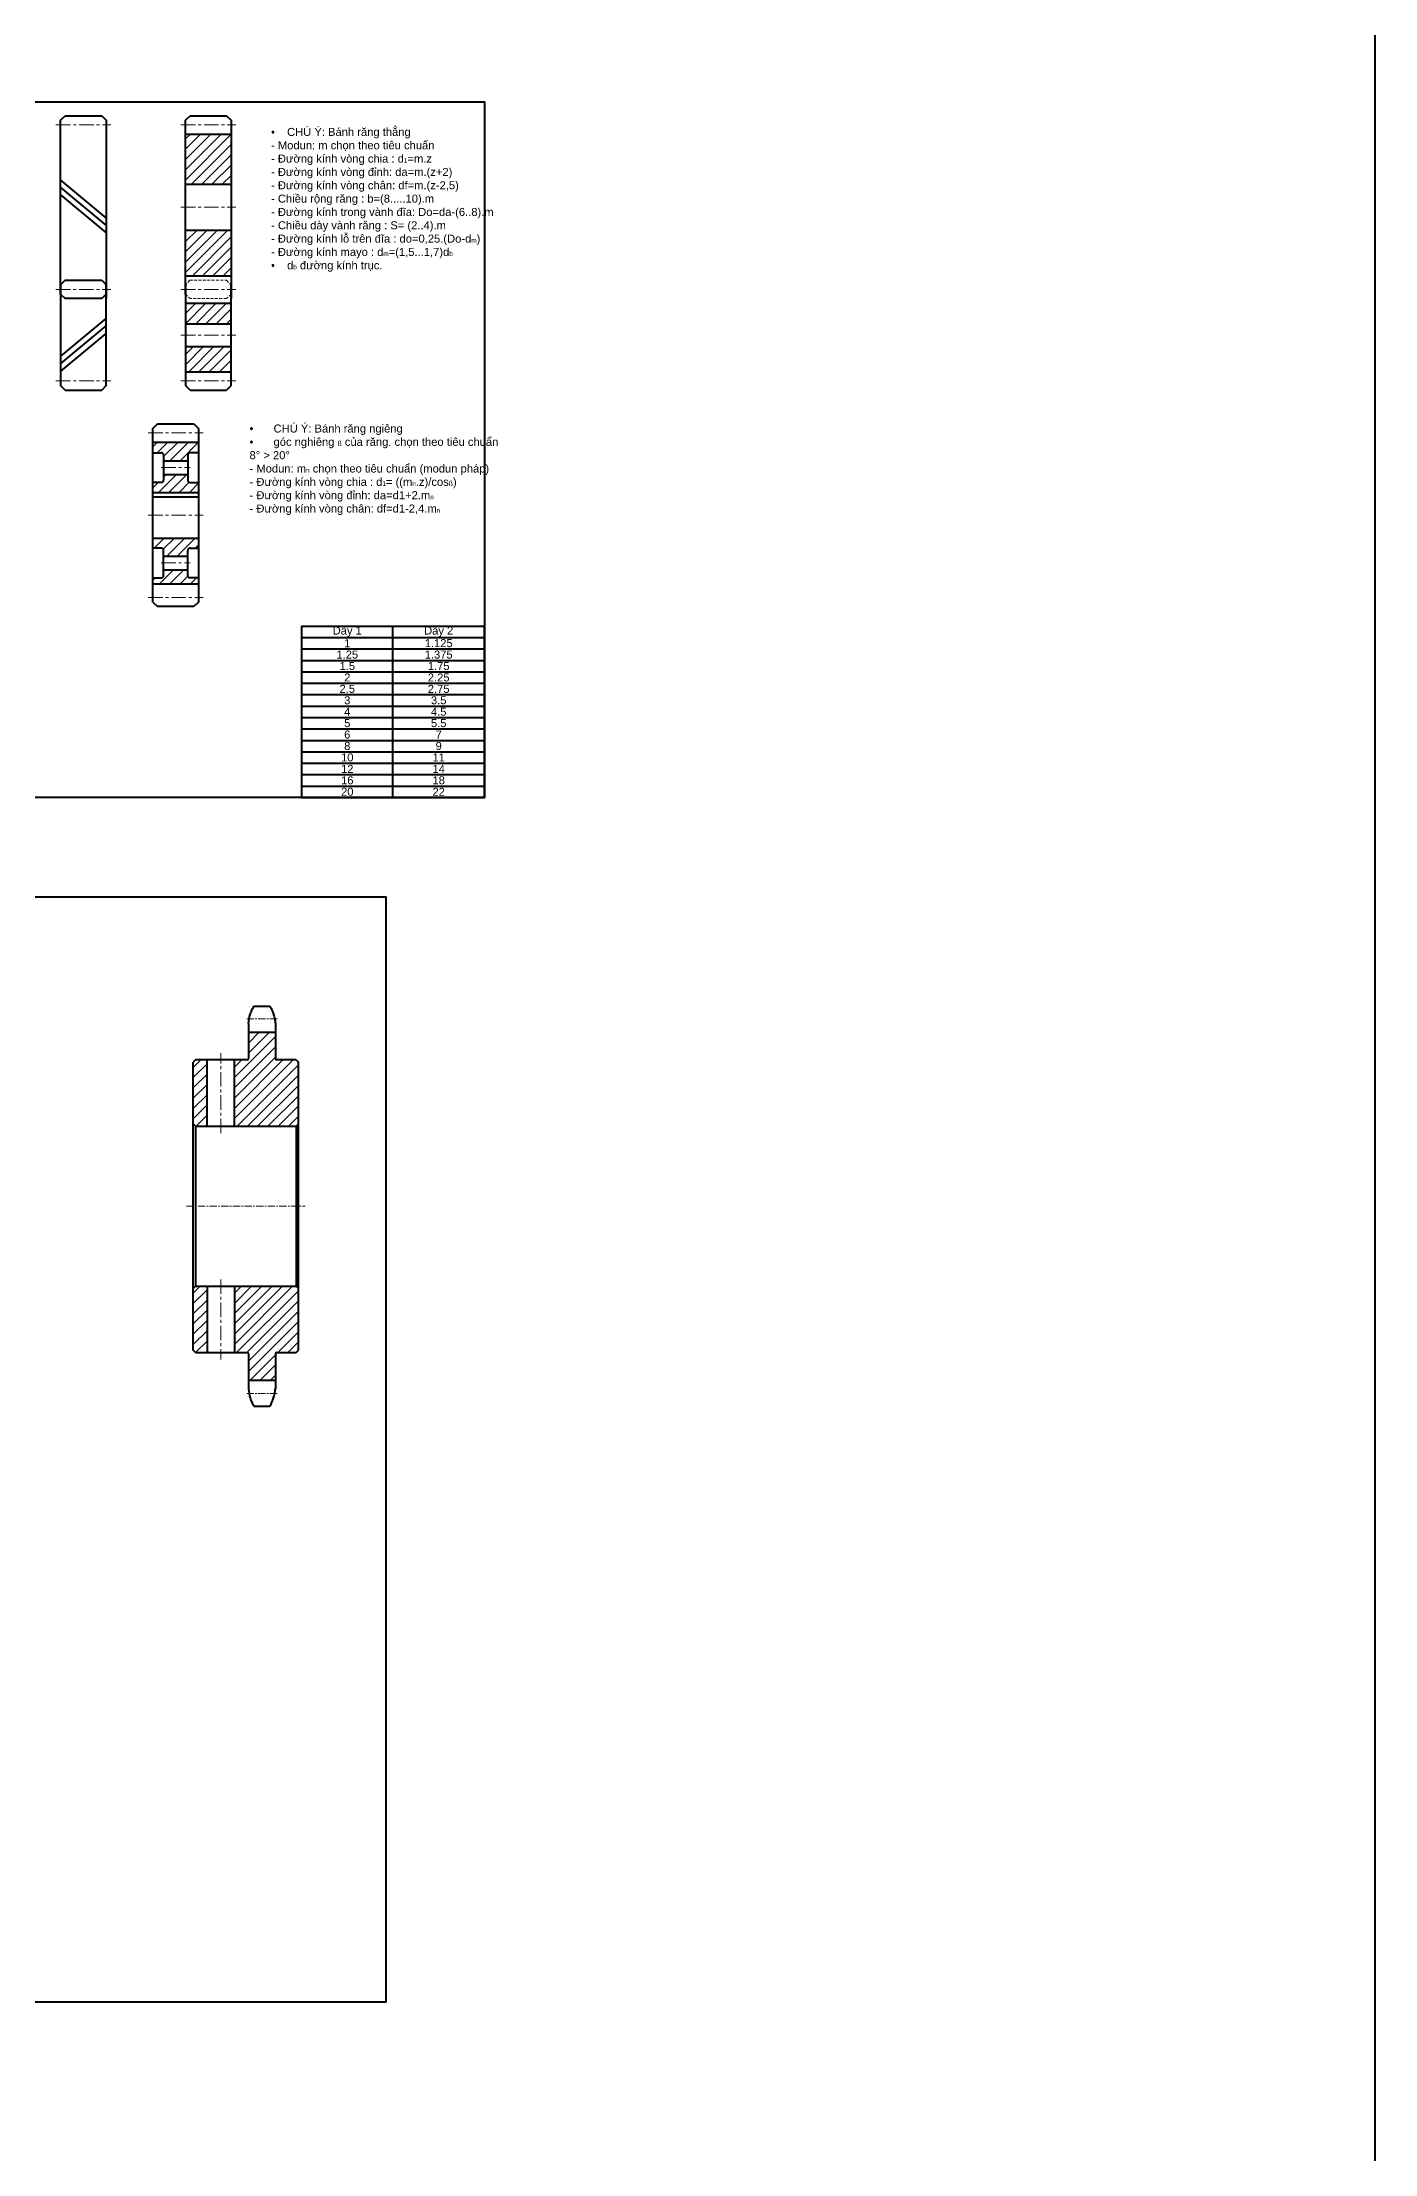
# Model space of a CAD drawing. Header units: millimetres. Extents: x -11382 to 23553, y -372 to 10786.
# Drawn here: x -77 to 506, y 2303 to 3227 of the extents above; entities that cross this region are included whole.
import ezdxf

# ---------------------------------------------------------------- set-up
doc = ezdxf.new("R2010")
doc.units = ezdxf.units.MM
doc.header["$LTSCALE"] = 0.2
doc.linetypes.add('CENTER', pattern=[50.8, 31.75, -6.35, 6.35, -6.35])
doc.linetypes.add('HIDDEN', pattern=[9.525, 6.35, -3.175])
for name, color, linetype, lineweight in [('đướng nét đứt', 4, 'HIDDEN', 20), ('đường bao thấy', 7, 'Continuous', 40), ('đường kích thước', 90, 'Continuous', 15), ('đường mặt cắt', 160, 'Continuous', 15), ('đường nét mảnh', 220, 'Continuous', 15), ('đường nét tâm', 137, 'CENTER', 15)]:
    doc.layers.add(name, color=color, linetype=linetype, lineweight=lineweight)
doc.styles.add('nhat3', font='arial.ttf', dxfattribs={"height": 3})
doc.styles.get("Standard").update_dxf_attribs({"font": 'arial.ttf', "height": 3.5})
pattern_1 = [(45, (-2480.8652, -189.128), (-2.245064, 2.245064), [])]
pattern_2 = [(45, (-2495.142, -189.128), (-2.245064, 2.245064), [])]
pattern_3 = [(45, (-2334.5932, -3402.4693), (-2.245064, 2.245064), [])]

msp = doc.modelspace()

# ---------------------------------------------------------------- hatches: boundary and pattern name
at = {"layer": 'đường kích thước', "ltscale": 0.5}
h = msp.add_hatch(dxfattribs=at)
h.set_pattern_fill('ANSI31', color=256, angle=90, style=0)
h.paths.add_polyline_path([(13.296, 2729.487), (10.598, 2728.829), (10.697, 2728.835), (10.701, 2728.835), (10.814, 2728.843), (10.815, 2728.843), (10.928, 2728.854), (10.932, 2728.854), (11.042, 2728.866), (11.047, 2728.866), (11.156, 2728.88), (11.162, 2728.88), (11.272, 2728.896), (11.276, 2728.896), (11.388, 2728.914), (11.39, 2728.914), (11.503, 2728.934), (11.506, 2728.934), (11.617, 2728.955), (11.622, 2728.956), (11.731, 2728.979), (11.737, 2728.98), (11.846, 2729.005), (11.851, 2729.006), (11.962, 2729.033), (11.965, 2729.033), (12.078, 2729.063), (12.08, 2729.063), (12.192, 2729.094), (12.196, 2729.096), (12.306, 2729.128), (12.312, 2729.13), (12.421, 2729.164), (12.426, 2729.165), (12.536, 2729.201), (12.54, 2729.202), (12.653, 2729.241), (12.654, 2729.241), (12.767, 2729.281), (12.771, 2729.283), (12.881, 2729.323), (12.886, 2729.325), (12.996, 2729.367), (13.001, 2729.369), (13.111, 2729.412), (13.116, 2729.414), (13.228, 2729.459), (13.229, 2729.46)])
at = {"layer": 'đường mặt cắt', "ltscale": 0.5}
h = msp.add_hatch(dxfattribs=at)
h.set_pattern_fill('ANSI31', color=256, style=0)
h.set_pattern_definition(pattern_3)
h.paths.add_polyline_path([(7.221, 2752.644), (34.221, 2752.644), (35.221, 2753.644), (35.221, 2780.644), (34.221, 2781.644), (25.912, 2781.644, -0.4798963), (25.164, 2782.464), (25.164, 2793.736), (13.338, 2793.736), (13.338, 2782.464, -0.4798963), (12.59, 2781.644), (7.221, 2781.644)])
h = msp.add_hatch(dxfattribs=at)
h.set_pattern_fill('ANSI31', color=256, style=0)
h.set_pattern_definition(pattern_3)
h.paths.add_polyline_path([(-10.779, 2753.644), (-9.779, 2752.644), (-4.779, 2752.644), (-4.779, 2781.644), (-9.779, 2781.644), (-10.779, 2780.644)])
h = msp.add_hatch(dxfattribs=at)
h.set_pattern_fill('ANSI31', color=256, style=0)
h.set_pattern_definition(pattern_3)
h.paths.add_polyline_path([(-10.779, 2654.644), (-9.779, 2653.644), (-4.779, 2653.644), (-4.779, 2682.644), (-9.779, 2682.644), (-10.779, 2681.644)])
h = msp.add_hatch(dxfattribs=at)
h.set_pattern_fill('ANSI31', color=256, style=0)
h.set_pattern_definition(pattern_3)
h.paths.add_polyline_path([(7.221, 2682.644), (7.221, 2653.644), (12.59, 2653.644, -0.4798963), (13.338, 2652.825), (13.338, 2641.553), (25.164, 2641.553), (25.164, 2652.825, -0.4798963), (25.912, 2653.644), (34.221, 2653.644), (35.221, 2654.644), (35.221, 2681.644), (34.221, 2682.644)])
at = {"layer": 'đường nét mảnh'}
h = msp.add_hatch(dxfattribs=at)
h.set_pattern_fill('ANSI31', color=256, style=0)
h.set_pattern_definition(pattern_1)
h.paths.add_polyline_path([(-14.216, 3164.692), (5.784, 3164.692), (5.784, 3186.692), (-14.216, 3186.692)])
h = msp.add_hatch(dxfattribs=at)
h.set_pattern_fill('ANSI31', color=256, style=0)
h.set_pattern_definition(pattern_1)
h.paths.add_polyline_path([(5.784, 3144.692), (-14.216, 3144.692), (-14.216, 3124.692), (5.784, 3124.692)])
h = msp.add_hatch(dxfattribs=at)
h.set_pattern_fill('ANSI31', color=256, style=0)
h.set_pattern_definition(pattern_1)
h.paths.add_polyline_path([(5.784, 3103.692), (5.784, 3112.692), (-14.216, 3112.692), (-14.216, 3103.692)])
h = msp.add_hatch(dxfattribs=at)
h.set_pattern_fill('ANSI31', color=256, style=0)
h.set_pattern_definition(pattern_1)
h.paths.add_polyline_path([(-14.216, 3093.692), (-14.216, 3082.692), (5.784, 3082.692), (5.784, 3093.692)])
h = msp.add_hatch(dxfattribs=at)
h.set_pattern_fill('ANSI31', color=256, style=0)
h.set_pattern_definition(pattern_2)
h.paths.add_polyline_path([(-23.782, 3046.281), (-23.782, 3043.781), (-13.203, 3043.781), (-13.203, 3046.281, -0.4142136), (-12.203, 3047.281), (-8.493, 3047.281), (-8.493, 3051.923), (-28.493, 3051.923), (-28.493, 3047.281), (-24.782, 3047.281, -0.4142136)])
h = msp.add_hatch(dxfattribs=at)
h.set_pattern_fill('ANSI31', color=256, style=0)
h.set_pattern_definition(pattern_2)
h.paths.add_polyline_path([(-23.782, 3037.781), (-23.782, 3035.281, -0.4142136), (-24.782, 3034.281), (-28.493, 3034.281), (-28.493, 3029.923), (-8.493, 3029.923), (-8.493, 3034.281), (-12.203, 3034.281, -0.4142136), (-13.203, 3035.281), (-13.203, 3037.781)])
h = msp.add_hatch(dxfattribs=at)
h.set_pattern_fill('ANSI31', color=256, style=0)
h.set_pattern_definition(pattern_2)
h.paths.add_polyline_path([(-28.493, 3009.923), (-28.493, 3005.566), (-24.782, 3005.566, -0.4142136), (-23.782, 3004.566), (-23.782, 3002.066), (-13.203, 3002.066), (-13.203, 3004.566, -0.4142136), (-12.203, 3005.566), (-8.493, 3005.566), (-8.493, 3009.923)])
h = msp.add_hatch(dxfattribs=at)
h.set_pattern_fill('ANSI31', color=256, style=0)
h.set_pattern_definition(pattern_2)
h.paths.add_polyline_path([(-23.782, 2996.066), (-23.782, 2993.566, -0.4142136), (-24.782, 2992.566), (-28.493, 2992.566), (-28.493, 2989.923), (-8.493, 2989.923), (-8.493, 2992.566), (-12.203, 2992.566, -0.4142136), (-13.203, 2993.566), (-13.203, 2996.066)])

# ---------------------------------------------------------------- linework, layer by layer
at = {"layer": 'đướng nét đứt'}
for p, q in [((-12.265, 3122.692), (-14.216, 3120.742)), ((-12.265, 3122.692), (3.784, 3122.692)), ((3.784, 3122.692), (5.784, 3120.692)), ((-14.216, 3116.692), (-12.216, 3114.692)), ((3.784, 3114.692), (-12.216, 3114.692)), ((5.784, 3116.692), (3.784, 3114.692))]:
    msp.add_line(p, q, dxfattribs=at)
at = {"layer": 'đường bao thấy'}
for p, q in [((-68.855, 3192.692), (-66.855, 3194.692)), ((-68.855, 3116.692), (-68.855, 3192.692)), ((-66.855, 3194.692), (-50.855, 3194.692)), ((-50.855, 3194.692), (-48.855, 3192.692)), ((-48.855, 3192.692), (-48.855, 3114.692)), ((-14.216, 3192.692), (-12.216, 3194.692)), ((-14.216, 3116.692), (-14.216, 3192.692)), ((-12.216, 3194.692), (3.784, 3194.692)), ((3.784, 3194.692), (5.784, 3192.692)), ((5.784, 3192.692), (5.784, 3114.692)), ((-14.216, 3186.692), (5.784, 3186.692)), ((-68.855, 3166.524), (-48.855, 3149.903)), ((-68.855, 3163.273), (-48.855, 3146.652)), ((-68.855, 3160.023), (-48.855, 3143.402)), ((-14.216, 3164.692), (5.784, 3164.692)), ((-14.216, 3144.692), (5.784, 3144.692)), ((-66.904, 3122.692), (-68.904, 3120.692)), ((-66.904, 3122.692), (-50.855, 3122.692)), ((-50.855, 3122.692), (-48.855, 3120.692)), ((-14.265, 3124.692), (5.784, 3124.692)), ((-68.855, 3120.742), (-68.855, 3076.692)), ((-68.855, 3116.692), (-66.855, 3114.692)), ((-50.855, 3114.692), (-66.855, 3114.692)), ((-48.855, 3116.692), (-50.855, 3114.692)), ((-48.855, 3120.692), (-48.855, 3116.692)), ((-48.855, 3076.692), (-48.855, 3120.692)), ((-14.216, 3120.742), (-14.216, 3076.692)), ((5.784, 3120.692), (5.784, 3116.692)), ((5.784, 3076.692), (5.784, 3120.692)), ((-68.855, 3089.362), (-48.855, 3105.983)), ((-14.265, 3112.692), (5.784, 3112.692)), ((-68.855, 3086.112), (-48.855, 3102.733)), ((-68.855, 3082.861), (-48.855, 3099.482)), ((-14.216, 3103.692), (5.784, 3103.692)), ((-14.216, 3093.692), (5.784, 3093.692)), ((-66.855, 3074.692), (-68.855, 3076.692)), ((-48.855, 3076.692), (-50.855, 3074.692)), ((-14.216, 3082.692), (5.784, 3082.692)), ((-12.216, 3074.692), (-14.216, 3076.692)), ((5.784, 3076.692), (3.784, 3074.692)), ((-66.855, 3074.692), (-50.855, 3074.692)), ((-12.216, 3074.692), (3.784, 3074.692)), ((-28.493, 3057.923), (-26.493, 3059.923)), ((-28.493, 2981.923), (-28.493, 3057.923)), ((-26.493, 3059.923), (-10.493, 3059.923)), ((-10.493, 3059.923), (-8.493, 3057.923)), ((-8.493, 3057.923), (-8.493, 2981.923)), ((-28.493, 3051.923), (-8.493, 3051.923)), ((-28.493, 3047.281), (-24.782, 3047.281)), ((-23.782, 3046.281), (-23.782, 3035.281)), ((-23.782, 3043.781), (-13.203, 3043.781)), ((-13.203, 3046.281), (-13.203, 3035.281)), ((-8.493, 3047.281), (-12.203, 3047.281)), ((-24.782, 3034.281), (-28.493, 3034.281)), ((-28.493, 3029.923), (-8.493, 3029.923)), ((-23.782, 3037.781), (-13.203, 3037.781)), ((-12.203, 3034.281), (-8.493, 3034.281)), ((-28.493, 3027.923), (-8.493, 3027.923)), ((-28.493, 3009.923), (-8.493, 3009.923)), ((-24.782, 3005.566), (-28.493, 3005.566)), ((-23.782, 2993.566), (-23.782, 3004.566)), ((-13.203, 2993.566), (-13.203, 3004.566)), ((-12.203, 3005.566), (-8.493, 3005.566)), ((-23.782, 3002.066), (-13.203, 3002.066)), ((-23.782, 2996.066), (-13.203, 2996.066)), ((-28.542, 2989.923), (-8.493, 2989.923)), ((-28.493, 2992.566), (-24.782, 2992.566)), ((-8.493, 2992.566), (-12.203, 2992.566)), ((-8.493, 2985.923), (-8.493, 2981.923)), ((-28.493, 2981.923), (-26.493, 2979.923)), ((-10.493, 2979.923), (-26.493, 2979.923)), ((-8.493, 2981.923), (-10.493, 2979.923)), ((36.591, 2971.444), (116.591, 2971.444)), ((36.591, 2971.444), (36.591, 2896.444)), ((36.591, 2966.444), (116.591, 2966.444)), ((76.591, 2896.444), (76.591, 2971.444)), ((116.591, 2896.444), (116.591, 2971.444)), ((36.591, 2961.444), (116.591, 2961.444)), ((36.591, 2956.444), (116.591, 2956.444)), ((36.591, 2951.444), (116.591, 2951.444)), ((36.591, 2946.444), (116.591, 2946.444)), ((36.591, 2941.444), (116.591, 2941.444)), ((36.591, 2936.444), (116.591, 2936.444)), ((36.591, 2931.444), (116.591, 2931.444)), ((36.591, 2926.444), (116.591, 2926.444)), ((36.591, 2921.444), (116.591, 2921.444)), ((36.591, 2916.444), (116.591, 2916.444)), ((36.591, 2911.444), (116.591, 2911.444)), ((36.591, 2906.444), (116.591, 2906.444)), ((36.591, 2901.444), (116.591, 2901.444)), ((36.591, 2896.444), (116.591, 2896.444)), ((116.591, 2896.444), (36.591, 2896.444)), ((15.758, 2805.121), (22.745, 2805.121)), ((-9.779, 2781.644), (-10.779, 2780.644)), ((-10.779, 2654.644), (-10.779, 2780.644)), ((12.681, 2781.644), (-9.779, 2781.644)), ((-4.779, 2752.644), (-4.779, 2781.644)), ((7.221, 2752.644), (7.221, 2781.644)), ((34.221, 2781.644), (25.821, 2781.644)), ((34.221, 2781.644), (35.221, 2780.644)), ((35.221, 2654.644), (35.221, 2780.644)), ((-9.779, 2752.644), (-10.779, 2753.644)), ((34.221, 2752.644), (35.221, 2753.644)), ((-9.779, 2682.644), (-10.779, 2681.644)), ((-4.779, 2682.644), (-4.779, 2653.644)), ((7.221, 2682.644), (7.221, 2653.644)), ((34.221, 2682.644), (35.221, 2681.644)), ((-9.779, 2653.644), (-10.779, 2654.644)), ((-9.779, 2653.644), (12.681, 2653.644)), ((25.821, 2653.644), (34.221, 2653.644)), ((34.221, 2653.644), (35.221, 2654.644)), ((15.758, 2630.167), (22.745, 2630.167))]:
    msp.add_line(p, q, dxfattribs=at)
at = {"layer": 'đường bao thấy', "ltscale": 0.5}
for p, q in [((13.338, 2797.53), (13.338, 2782.244)), ((13.338, 2793.736), (25.164, 2793.736)), ((25.164, 2797.53), (25.164, 2782.244)), ((-9.779, 2752.644), (34.221, 2752.644)), ((-9.779, 2752.644), (-9.779, 2682.644)), ((34.221, 2752.644), (34.221, 2682.644)), ((-9.779, 2682.644), (34.221, 2682.644)), ((-9.779, 2682.644), (34.221, 2682.644)), ((13.338, 2653.044), (13.338, 2637.759)), ((25.164, 2653.044), (25.164, 2637.759)), ((13.338, 2641.553), (25.164, 2641.553))]:
    msp.add_line(p, q, dxfattribs=at)
msp.add_lwpolyline([(-1640.551, 3969.477), (506.167, 3969.477), (506.167, 1397.743), (-1640.551, 1397.743)], close=True, dxfattribs=at)
at = {"layer": 'đường bao thấy'}
for points in [[(-657.909, 3200.708), (116.591, 3200.708), (116.591, 2896.444), (-657.909, 2896.444)], [(-657.909, 2852.942), (73.534, 2852.942), (73.534, 2369.406), (-657.909, 2369.406)]]:
    msp.add_lwpolyline(points, close=True, dxfattribs=at)
for centre, radius, start, end in [((-24.782, 3046.281), 1, 0, 90), ((-12.203, 3046.281), 1, 90, 180), ((-24.782, 3035.281), 1, 270, 0), ((-12.203, 3035.281), 1, 180, 270), ((-24.782, 3004.566), 1, 0, 90), ((-12.203, 3004.566), 1, 90, 180), ((-24.782, 2993.566), 1, 270, 0), ((-12.203, 2993.566), 1, 180, 270), ((12.636, 2782.354), 0.711, 273.665629, 351.120927), ((25.867, 2782.354), 0.711, 188.879073, 266.334371), ((12.636, 2652.935), 0.711, 8.879073, 86.334371), ((25.867, 2652.935), 0.711, 93.665629, 171.120927)]:
    msp.add_arc(centre, radius, start, end, dxfattribs=at)
for points in [[(13.338, 2797.53), (13.45, 2798.928), (13.717, 2800.256), (14.326, 2802.155), (14.564, 2802.773), (15.112, 2803.978), (15.419, 2804.561), (15.758, 2805.121)], [(22.745, 2805.121), (23.422, 2804.001), (23.964, 2802.81), (24.576, 2800.912), (24.746, 2800.26), (25.013, 2798.915), (25.108, 2798.228), (25.164, 2797.53)], [(13.338, 2637.759), (13.45, 2636.361), (13.717, 2635.033), (14.326, 2633.134), (14.564, 2632.516), (15.112, 2631.311), (15.419, 2630.728), (15.758, 2630.167)], [(22.745, 2630.167), (23.422, 2631.288), (23.964, 2632.479), (24.576, 2634.377), (24.746, 2635.029), (25.013, 2636.374), (25.108, 2637.061), (25.164, 2637.759)]]:
    msp.add_open_spline(points, degree=3, knots=[0, 0, 0, 0, 0.5, 0.5, 0.75, 0.75, 1, 1, 1, 1], dxfattribs=at)
at = {"layer": 'đường nét tâm'}
for p, q in [((-70.855, 3190.692), (-46.855, 3190.692)), ((-16.216, 3190.692), (7.784, 3190.692)), ((-16.216, 3154.692), (7.784, 3154.692)), ((-70.904, 3118.692), (-46.855, 3118.692)), ((-16.216, 3118.692), (7.784, 3118.692)), ((-16.216, 3098.692), (7.784, 3098.692)), ((-70.855, 3078.692), (-46.855, 3078.692)), ((-16.216, 3078.692), (7.784, 3078.692)), ((-30.493, 3055.923), (-6.493, 3055.923)), ((-24.782, 3040.781), (-12.203, 3040.781)), ((-30.493, 3019.923), (-6.493, 3019.923)), ((-24.782, 2999.066), (-12.203, 2999.066)), ((-30.493, 2983.923), (-6.493, 2983.923)), ((1.221, 2749.644), (1.221, 2784.644)), ((1.221, 2685.644), (1.221, 2650.644))]:
    msp.add_line(p, q, dxfattribs=at)
at = {"layer": 'đường nét tâm', "ltscale": 0.5}
for p, q in [((25.888, 2799.544), (12.614, 2799.544)), ((-13.779, 2717.644), (38.221, 2717.644)), ((25.888, 2635.744), (12.614, 2635.744))]:
    msp.add_line(p, q, dxfattribs=at)

# ---------------------------------------------------------------- texts
at = {"layer": 'đường bao thấy', "char_height": 3.5, "attachment_point": 1, "style": 'nhat3'}
for s, insert, width in [('\\pi-3.5,l7,t10.5;{\\fSymbol|b0|i0|c2|p18;\\C1;·^I}{\\C1;CHÚ Ý: Bánh răng thẳng\\P\\pi0,l0,tz;}- Modun: {\\C1;m} chọn theo tiêu chuẩn\\P- Đường kính vòng chia : d{\\H0.5714x;1}=m.z\\P- Đường kính vòng đỉnh: da=m.(z+2)\\P- Đường kính vòng chân: df=m.(z-2,5)\\P- Chiều rộng răng : b=(8.....10).m\\P- Đường kính trong vành đĩa: Do=da-(6..8).m\\P- Chiều dày vành răng : S= (2..4).m\\P- Đường kính lỗ trên đĩa : do=0,25.(Do-d{\\H0.5714x;m})\\P- Đường kính mayo : d{\\H0.5714x;m}=(1,5...1,7)d{\\H0.5714x;b}\\P\\pi-3.5,l7,t10.5;{\\fSymbol|b0|i0|c2|p18;·^I}d{\\H0.5714x;b} đường kính trục.', (19.754, 3189.363), 96.24708), ('\\pi-7,l7,t10.5;{\\fSymbol|b0|i0|c2|p18;\\C1;·^I}{\\C1;CHÚ Ý: Bánh răng ngiêng\\P{\\fSymbol|b0|i0|c2|p18;\\C256;·^I}}góc nghiêng {\\fAndalus|b0|i0|c0|p18;\\H0.625x;ß} của răng. chọn theo tiêu chuẩn \\P\\pi0,l0,tz;8° {\\fArial|b0|i0|c0|p34;> }20°\\P- Modun: {\\C1;m\\H0.5714x;n} chọn theo tiêu chuẩn (modun pháp)\\P- Đường kính vòng chia : d{\\H0.5714x;1}= ((m{\\H0.5714x;n}.z)/cos{\\fAndalus|b0|i0|c0|p18;\\H0.625x;ß})\\P- Đường kính vòng đỉnh: da=d1+2.m{\\H0.5714x;n}\\P- Đường kính vòng chân: df=d1-2,4.m{\\H0.5714x;n}', (13.839, 3059.613), 107.0363)]:
    msp.add_mtext(s, dxfattribs=dict(at, insert=insert, width=width))
at = {"layer": 'đường bao thấy', "char_height": 3.5, "width": 40, "attachment_point": 5}
for s, insert in [('{\\fArial|b0|i0|c0|p34;Dãy 1}', (56.591, 2968.944)), ('1', (56.591, 2963.944)), ('{\\fArial|b0|i0|c0|p34;Dãy 2}', (96.591, 2968.944)), ('1.125', (96.591, 2963.944)), ('1.25', (56.591, 2958.944)), ('1.375', (96.591, 2958.944)), ('1.5', (56.591, 2953.944)), ('2', (56.591, 2948.944)), ('2.25', (96.591, 2948.944)), ('1.75', (96.591, 2953.944)), ('2.5', (56.591, 2943.944)), ('3', (56.591, 2938.944)), ('2.75', (96.591, 2943.944)), ('3.5', (96.591, 2938.944)), ('4', (56.591, 2933.944)), ('5', (56.591, 2928.944)), ('4.5', (96.591, 2933.944)), ('5.5', (96.591, 2928.944)), ('8', (56.591, 2918.944)), ('6', (56.591, 2923.944)), ('9', (96.591, 2918.944)), ('7', (96.591, 2923.944)), ('10', (56.591, 2913.944)), ('12', (56.591, 2908.944)), ('11', (96.591, 2913.944)), ('14', (96.591, 2908.944)), ('20', (56.591, 2898.944)), ('16', (56.591, 2903.944)), ('22', (96.591, 2898.944)), ('18', (96.591, 2903.944))]:
    msp.add_mtext(s, dxfattribs=dict(at, insert=insert))

doc.saveas('drawing.dxf')
